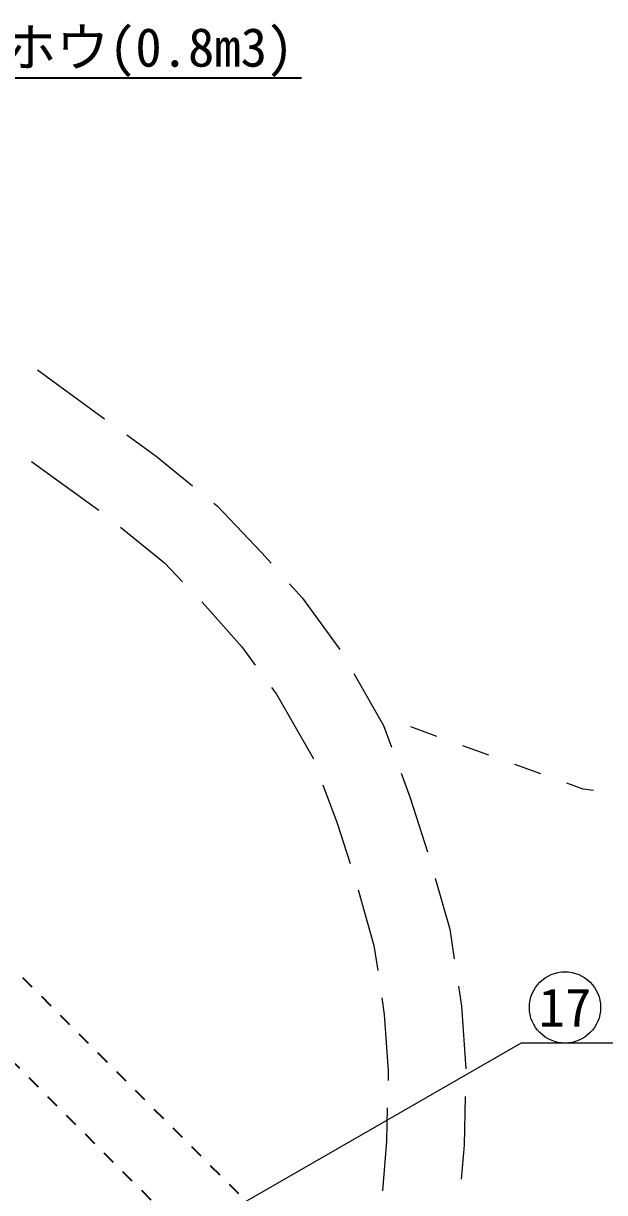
# Model space of a CAD drawing. Header units: millimetres. Extents: x -2078669 to -1085629, y -5987148 to 310365.
# Drawn here: x -1657263 to -1630986, y -4606885 to -4554064 of the extents above; entities that cross this region are included whole.
import ezdxf
from ezdxf.enums import TextEntityAlignment as Align

# ---------------------------------------------------------------- set-up
doc = ezdxf.new("R2010")
doc.units = ezdxf.units.MM
doc.header["$LTSCALE"] = 500
doc.linetypes.add('SXF_跳び破線', pattern=[12, 6, -6])
for name, color, linetype, lineweight in [('D-BGD', 7, 'Continuous', 13), ('D-BYP-STR8', 5, 'Continuous', 25), ('D-BYP-STRA', 1, 'Continuous', 25), ('D-BYP-STRC', 1, 'Continuous', 13)]:
    doc.layers.add(name, color=color, linetype=linetype, lineweight=lineweight)
doc.styles.add('MS ゴシック', font='MS Gothic.ttf')
doc.dimstyles.new('DIM-500-F', dxfattribs={"dimscale": 500, "dimtxt": 3.5, "dimasz": 2.5, "dimexe": 0, "dimexo": 2, "dimgap": 0.8, "dimtad": 1, "dimdec": 0, "dimzin": 0, "dimdsep": 46, "dimtxsty": 'MS ゴシック', "dimblk": 'OPEN', "dimcen": 0.1, "dimclrd": 256, "dimclre": 256, "dimclrt": 256, "dimaunit": 1, "dimadec": 4, "dimazin": 0, "dimtfac": 1, "dimtdec": 0, "dimtmove": 2, "dimatfit": 3, "dimldrblk": 'OPEN', "dimfxl": 1, "dimtolj": 1, "dimtzin": 0, "dimlwd": -1, "dimlwe": -1, "dimarcsym": 2})

# ---------------------------------------------------------------- blocks, each defined once
blk = doc.blocks.new('河川平面')
at = {"layer": 'D-BGD', "linetype": 'Continuous'}
for p, q in [((1654339.862925291, -2729219.217429484, 363332.9803620875), (1657372.609883561, -2731423.855351558, 363341.980361601)), ((1654077.033057372, -2733356.607742535, 363338.9803617632), (1657110.278365288, -2735560.378688537, 363348.9803612228)), ((1672393.66276574, -2745773.427633044, 363477.9803542504), (1671217.774990593, -2745348.960000226, 363448.9803558178)), ((1674744.571339965, -2746621.864549001, 363534.9803511695), (1673568.683564815, -2746197.396916198, 363506.9803526829)), ((1677095.978263841, -2747469.4344889, 363592.9803480347), (1675919.59213904, -2747045.833832168, 363563.9803496022))]:
    blk.add_line(p, q, dxfattribs=at)
at = {"layer": 'D-BGD', "linetype": 'Continuous', "extrusion": (-0.1490638343987828, -0.2009053621090154, 0.9682029791062295), "elevation": 653492.9008113415}
blk.add_lwpolyline([(2959812.635536933, -1076756.518323359), (2961439.890911247, -1076740.528936528), (2963560.107347236, -1076836.465257492)], dxfattribs=at)
at = {"layer": 'D-BGD', "linetype": 'Continuous', "extrusion": (0.4062926859152627, 0.4846100893693186, 0.7746478649381425), "elevation": -370915.0329313473}
blk.add_lwpolyline([(-3028624.121743702, 1028902.4365574), (-3031185.84065546, 1028851.83510052), (-3032361.965935313, 1029021.03372195)], dxfattribs=at)
at = {"layer": 'D-BGD', "linetype": 'Continuous', "extrusion": (0.04501318129483215, 0.02027483459950255, 0.9987806288628557), "elevation": 382529.4798864088}
blk.add_lwpolyline([(-3181335.609511979, -375543.696156074), (-3182167.167467851, -375807.0215892891), (-3184984.53039725, -376394.4398633802)], dxfattribs=at)
at = {"layer": 'D-BGD', "linetype": 'Continuous', "extrusion": (-0.002100052528313192, -0.01609486482402848, 0.9998682638756342), "elevation": 404059.9564337036}
blk.add_lwpolyline([(2009504.365258558, -2497752.033868633), (2011141.964236404, -2499908.362182053), (2011623.516765819, -2500832.502887809)], dxfattribs=at)
at = {"layer": 'D-BGD', "linetype": 'Continuous', "extrusion": (-0.03256647176455525, -0.03602826511578301, 0.9988199983127869), "elevation": 407680.1423497922}
blk.add_lwpolyline([(3074864.492667989, -900128.0050678159), (3075235.46124291, -900206.3585160468), (3078405.805243952, -901239.904681009), (3078438.039140427, -901256.4859285353)], dxfattribs=at)
at = {"layer": 'D-BGD', "linetype": 'Continuous', "extrusion": (-0.01185135168901657, -0.0195069322411317, 0.9997394785931399), "elevation": 397095.3445862542}
blk.add_lwpolyline([(2854450.314086085, -1471855.229456988), (2855382.647036851, -1472600.030849971), (2857323.584489784, -1474264.881022494)], dxfattribs=at)
at = {"layer": 'D-BGD', "linetype": 'Continuous', "extrusion": (0.004636482044740371, -0.01504665491609725, 0.999876042922364), "elevation": 412441.8415970388}
blk.add_lwpolyline([(1665544.873559202, -2742073.686230506), (1666180.859385965, -2743805.0483129), (1666773.234452756, -2745616.310963006)], dxfattribs=at)
at = {"layer": 'D-BGD', "linetype": 'Continuous', "extrusion": (0.02132247735918679, 0.1257656731538513, 0.99183080584111), "elevation": 50845.71348825539}
blk.add_lwpolyline([(-2115222.76625642, 2455367.534500904), (-2114759.706702433, 2455383.213348578), (-2113985.235266169, 2455242.103719556)], dxfattribs=at)
at = {"layer": 'D-BGD', "linetype": 'Continuous', "extrusion": (0.02745876529397713, -0.00699267942372578, 0.9995984787118314), "elevation": 428343.2211556674}
blk.add_lwpolyline([(-2254355.006306754, -2288578.898287548), (-2256424.916041703, -2289778.820814341), (-2257675.333641085, -2290308.198399682)], dxfattribs=at)
at = {"layer": 'D-BGD', "linetype": 'Continuous', "extrusion": (0.02845525387335644, -0.008238763823290677, 0.9995611143385216), "elevation": 433337.7140189246}
blk.add_lwpolyline([(-2179984.664439349, -2356759.867011746), (-2182207.979025781, -2358143.882007453), (-2183235.626384525, -2358616.472493788)], dxfattribs=at)
at = {"layer": 'D-BGD', "linetype": 'Continuous', "extrusion": (-0.03563900082467694, -0.01656666000663748, 0.9992274052468954), "elevation": 349017.4793755968}
blk.add_lwpolyline([(3205519.172010209, 369253.6400049626), (3206390.845072274, 368999.1955440048), (3209044.374116302, 367981.4177001907)], dxfattribs=at)
at = {"layer": 'D-BGD', "linetype": 'Continuous', "extrusion": (-0.7958369822512232, 0.05688920158731969, 0.6028325774408875), "elevation": -1270099.779735721}
blk.add_lwpolyline([(2635677.289339777, 1414954.49587504), (2637866.964238212, 1415131.216890954), (2639419.134136932, 1415106.150080176)], dxfattribs=at)
at = {"layer": 'D-BGD', "linetype": 'Continuous', "extrusion": (-0.8419874738785554, 0.05875148446401494, 0.5362885015594531), "elevation": -1373707.591556958}
blk.add_lwpolyline([(2639603.618994646, 1303298.920641889), (2641095.303667621, 1303422.138312197), (2643348.753921232, 1303384.225182869)], dxfattribs=at)
at = {"layer": 'D-BGD', "linetype": 'Continuous'}
for points in [[(1662317.588001825, -2735242.101439819, 363311.9803632225), (1662467.731593562, -2735364.162481172, 363309.9803633307), (1664490.304163449, -2737484.115139009, 363549.9803503588), (1664901.672313121, -2737944.34139232, 363540.9803508453)], [(1661763.457180427, -2739697.64381462, 363529.9803514398), (1661915.491454598, -2739856.54810736, 363549.9803503588), (1663585.198297017, -2741727.531373076, 363509.9803525208), (1664185.906547545, -2742552.65529416, 363497.9803531693)], [(1669905.323687416, -2757581.061218602, 363259.9803660331), (1670019.970667169, -2758344.789577087, 363249.9803665736), (1670199.558938443, -2760881.765602506, 363209.9803687356), (1670188.783143888, -2761313.876539722, 363239.9803671141)]]:
    blk.add_polyline3d(points, dxfattribs=at)
blk = doc.blocks.new('_Open')
at = {"color": 0, "linetype": 'ByBlock', "lineweight": -2}
for p, q in [((-1, 0.1666666666666667), (0, 0)), ((-1, -0.1666666666666667), (0, 0)), ((0, 0), (-1, 0))]:
    blk.add_line(p, q, dxfattribs=at)

msp = doc.modelspace()

# ---------------------------------------------------------------- linework, layer by layer
at = {"layer": 'D-BYP-STR8'}
msp.add_line((-1644692.565976851, -4556543.64927045), (-1665692.565976851, -4556543.64927045), dxfattribs=at)
at = {"layer": 'D-BYP-STRA', "linetype": 'SXF_跳び破線', "ltscale": 0.2}
for p, q in [((-1681627.479759544, -4577081.43491209), (-1646584.593885442, -4612124.320786192)), ((-1658995.22526781, -4595471.048716704), (-1643584.593885463, -4610881.680099051))]:
    msp.add_line(p, q, dxfattribs=at)
at = {"layer": 'D-BYP-STRC'}
msp.add_line((-1608573.181316961, -4600129.697987777), (-1634773.181316961, -4600129.697987777), dxfattribs=at)
msp.add_circle((-1632777.792382004, -4598519.697987777), 1610, dxfattribs=at)

# ---------------------------------------------------------------- block references
at = {"layer": 'D-BGD'}
msp.add_blockref('河川平面', (-3310965.811631768, -1840499.823424262), dxfattribs=at)

# ---------------------------------------------------------------- texts
at = {"layer": 'D-BYP-STR8', "style": 'MS ゴシック'}
msp.add_text('バックホウ(0.8m3)', height=1750, dxfattribs=at).set_placement((-1655192.565976851, -4556543.64927045), align=Align.BOTTOM_CENTER)
at = {"layer": 'D-BYP-STRC', "style": 'MS ゴシック'}
msp.add_text('17', height=1750, dxfattribs=at).set_placement((-1632777.792382004, -4598519.697987777), align=Align.MIDDLE_CENTER)

# ---------------------------------------------------------------- leaders
at = {"layer": 'D-BYP-STRC'}
msp.add_leader([(-1651280.484287523, -4609610.446088498), (-1634773.181316961, -4600129.697987777)], dimstyle='DIM-500-F', override={"dimgap": 0.8, "dimtad": 0}, dxfattribs=at)

doc.saveas('drawing.dxf')
